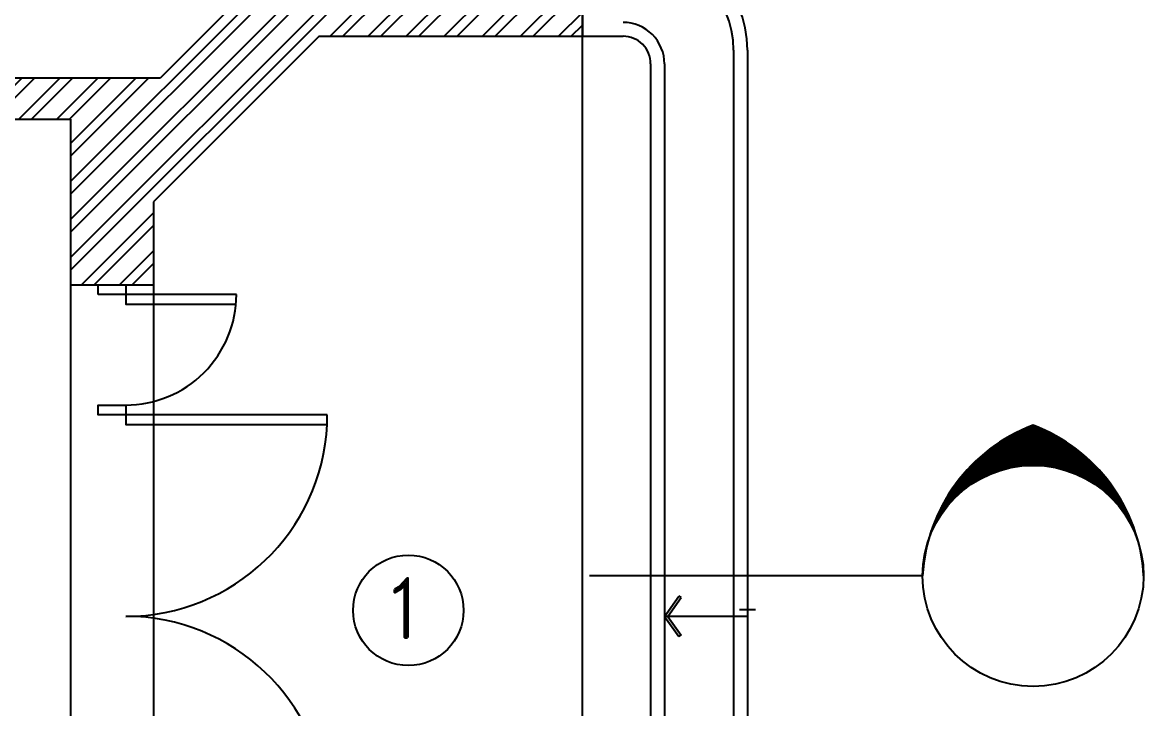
# Model space of a CAD drawing. Header units: millimetres. Extents: x 123626 to 686041, y 667 to 111893.
# Drawn here: x 272205.932 to 272209.991, y 676.952 to 679.436 of the extents above; entities that cross this region are included whole.
import ezdxf
from ezdxf.enums import TextEntityAlignment as Align

# ---------------------------------------------------------------- set-up
doc = ezdxf.new("R2010")
doc.units = ezdxf.units.MM
doc.layers.add('di', color=9, linetype='Continuous')
doc.layers.add('squar', color=255, linetype='Continuous')
doc.styles.add('Arial', font='arial.ttf', dxfattribs={"width": 0.8})
doc.styles.add('ROMAND', font='romand', dxfattribs={"height": 0.3})
doc.styles.add('ROMANT', font='romant__.ttf')

# ---------------------------------------------------------------- blocks, each defined once
blk = doc.blocks.new('*X16')
at = {"color": 0}
for p, q in [((1118.909075716314, 691.3039274632789), (1123.110972193277, 695.5058239402425)), ((1118.955139397763, 691.4030241533168), (1123.011875503239, 695.4597602587936)), ((1120.01531198209, 692.3571307204666), (1123.207319995153, 695.549138733529)), ((1120.311792234239, 692.6005779640266), (1123.301176226873, 695.5899619566604)), ((1120.508133052241, 692.7438857734395), (1123.392759441718, 695.6285121629161)), ((1120.669173498398, 692.8518932110069), (1123.482257162689, 695.6649768752984)), ((1120.810295293303, 692.9399819973233), (1123.569831737308, 695.6995184413279)), ((1120.938135234317, 693.0147889297484), (1123.653492804749, 695.7301465001802)), ((1121.056281928054, 693.0799026148965), (1123.691943323715, 695.7155640105572)), ((1121.166937759424, 693.1375254376771), (1123.730240233427, 695.70082791168)), ((1121.271570368974, 693.1891250386383), (1123.768384518051, 695.6859391877156)), ((1121.371216359148, 693.2357380202233), (1123.806377140777, 695.6708988018527)), ((1121.466640377043, 693.2781290295297), (1123.8442190443, 695.6557076967861)), ((1121.558425793089, 693.3168814369861), (1123.881911151289, 695.640366795186)), ((1121.647029828745, 693.3524524640533), (1123.919454364842, 695.6248770001505)), ((1121.732818820554, 693.3852084472729), (1123.956849568925, 695.6092391956447)), ((1121.816091728261, 693.4154483463911), (1123.994097628794, 695.593454246924)), ((1121.897096351083, 693.4434199606243), (1124.031199391404, 695.577523000945)), ((1121.976040840843, 693.4693314417954), (1124.06815568581, 695.5614462867621)), ((1122.053102079705, 693.4933596720688), (1124.104967323548, 695.5452249159117)), ((1122.128431907538, 693.5156564913123), (1124.14163509901, 695.5288596827845)), ((1122.202161837733, 693.5363534129177), (1124.1781597898, 695.5123513649851)), ((1122.274406687382, 693.5555652539787), (1124.214542157085, 695.495700723681)), ((1122.345267412715, 693.5733929707222), (1124.250782945933, 695.4789085039397)), ((1122.414833352779, 693.5899259021976), (1124.286882885638, 695.4619754350566)), ((1122.483184025794, 693.6052435666234), (1124.322842690041, 695.4449022308708)), ((1122.550390582653, 693.6194171148933), (1124.358663057832, 695.4276895900724)), ((1119.004258459674, 691.5051762238171), (1122.909723432739, 695.4106411968822)), ((1119.056802880365, 691.6107536530972), (1122.804146003459, 695.3580967761911)), ((1119.113226291854, 691.7202100731749), (1122.694689583381, 695.3016733647024)), ((1119.174095231363, 691.8341120212735), (1122.580787635283, 695.2408044251928)), ((1119.240133046034, 691.9531828445334), (1122.461716812023, 695.1747666105218)), ((1119.312288572702, 692.0783713797899), (1122.336528276766, 695.1026110838544)), ((1119.391849192248, 692.2109650079251), (1122.203934648631, 695.0230504643082)), ((1119.480639343166, 692.3527881674319), (1122.062111489124, 694.9342603133905)), ((1122.616516994395, 693.632510518046), (1124.394344672849, 695.4103381964999)), ((1122.681621030891, 693.6445815459538), (1124.429888204366, 695.3928487194279)), ((1122.745755073985, 693.6556825804582), (1124.465294307373, 695.3752218138467)), ((1122.808966798099, 693.6658612959832), (1124.500563622848, 695.3574581207325)), ((1122.871299743835, 693.6751612331304), (1124.535696778015, 695.33955826731)), ((1122.93279380445, 693.6836222851565), (1124.5706943866, 695.3215228673063)), ((1122.993485640879, 693.6912811129964), (1124.60555704908, 695.3033525211972)), ((1123.053409037743, 693.6981715012708), (1124.640285352918, 695.2850478164468)), ((1123.112595210296, 693.7043246652357), (1124.674879872799, 695.2666093277383)), ((1123.171073070351, 693.7097695167008), (1124.709341170849, 695.2480376171991)), ((1123.228869457677, 693.7145328954381), (1124.743669796857, 695.2293332346184)), ((1123.286009342234, 693.7186397714069), (1124.777866288486, 695.2104967176583)), ((1123.342516001596, 693.7221134221797), (1124.811931171475, 695.1915285920587)), ((1123.398411177196, 693.7249755891909), (1124.845864959841, 695.1724293718356)), ((1123.453715212418, 693.7272466158231), (1124.879668156068, 695.1531995594738)), ((1123.508447175035, 693.7289455698514), (1124.913341251297, 695.1338396461138)), ((1123.562624966132, 693.7300903523592), (1124.946884725504, 695.1143501117318)), ((1123.616265417275, 693.7306977949139), (1124.980299047679, 695.0947314253171)), ((1123.669384377464, 693.7307837465135), (1125.013584675991, 695.0749840450407)), ((1123.721996791132, 693.7303631515923), (1125.04674205796, 695.0551084184206)), ((1123.774116768317, 693.7294501201884), (1125.079771630611, 695.0351049824825)), ((1123.825757647929, 693.7280579912115), (1125.112673820632, 695.0149741639146)), ((1123.876932054935, 693.7261993896285), (1125.145449044524, 694.9947163792176)), ((1123.92765195216, 693.7238862782646), (1125.178097708746, 694.974332034851)), ((1123.977928687313, 693.7211300048285), (1125.210620209859, 694.9538215273741)), ((1124.027773035764, 693.717941344691), (1125.243016934656, 694.933185243583)), ((1124.077195239537, 693.7143305398744), (1125.275288260306, 694.9124235606432)), ((1124.12620504291, 693.7103073346591), (1125.30743455447, 694.8915368462182)), ((1124.174811724996, 693.705881008156), (1125.339456175434, 694.870525458594)), ((1119.581399923884, 692.5065817567389), (1121.908317899817, 694.8334997326723)), ((1119.698603336386, 692.6768181778302), (1121.738081478726, 694.7162963201699)), ((1119.840537186162, 692.8717850361955), (1121.543114620361, 694.5743624703938)), ((1120.026473789087, 693.1107546477092), (1121.304145008847, 694.388425867469)), ((1124.223024129588, 693.7010604041586), (1125.371353472229, 694.8493897467997)), ((1124.270850692564, 693.6958539585454), (1125.403126784743, 694.8281300507243)), ((1124.318299467081, 693.6902697244741), (1125.434776443837, 694.8067467012293)), ((1124.36537814678, 693.6843153955836), (1125.466302771455, 694.7852400202588)), ((1124.412094087176, 693.6779983273905), (1125.49770608073, 694.7636103209446)), ((1124.458454325425, 693.6713255570507), (1125.528986676084, 694.7418579077091)), ((1124.504465598599, 693.6643038216354), (1125.560144853328, 694.7199830763643)), ((1124.550134360608, 693.6569395750553), (1125.591180899759, 694.6979861142067)), ((1124.595466797897, 693.6492390037555), (1125.622095094252, 694.6758673001109)), ((1124.640468844016, 693.6412080412853), (1125.652887707348, 694.6536269046178)), ((1124.685146193161, 693.632852381842), (1125.683559001341, 694.6312651900216)), ((1124.729504312783, 693.6241774928748), (1125.714109230361, 694.6087824104527)), ((1124.773548455324, 693.6151886268267), (1125.744538640455, 694.5861788119576)), ((1124.817283669173, 693.6058908320871), (1125.774847469663, 694.5634546325765)), ((1124.860714808891, 693.5962889632152), (1125.805035948093, 694.5406101024181)), ((1124.903846544762, 693.5863876904976), (1125.835104297995, 694.5176454437304)), ((1124.94668337174, 693.5761915088867), (1125.865052733824, 694.4945608709709)), ((1124.989229617814, 693.565704746372), (1125.894881462313, 694.4713565908712)), ((1125.031489451857, 693.5549315718257), (1125.924590682534, 694.4480328025024)), ((1125.073466890983, 693.5438760023626), (1125.954180585955, 694.4245896973351)), ((1125.115165807459, 693.53254191025), (1125.983651356507, 694.401027459298)), ((1125.156589935199, 693.5209330294007), (1126.013003170632, 694.377346264834)), ((1125.197742875867, 693.5090529614795), (1126.042236197341, 694.3535462829543)), ((1125.238628104627, 693.4969051816503), (1126.071350598265, 694.3296276752886)), ((1125.279248975554, 693.4844930439883), (1126.1003465277, 694.3055905961344)), ((1120.338587726429, 693.4759015936395), (1120.938998062917, 694.0763119301278)), ((1125.319608726737, 693.4718197865831), (1126.129224132658, 694.2814351925034)), ((1125.359710485093, 693.4588885363497), (1126.157983552909, 694.2571616041656)), ((1125.399557270904, 693.4457023135718), (1126.186624921023, 694.2327699636908)), ((1125.439152002112, 693.4322640361909), (1126.21514836241, 694.2082603964885)), ((1125.478497498372, 693.4185765238615), (1126.243553995355, 694.183633020845)), ((1125.517596484884, 693.4046425017849), (1126.271841931058, 694.1588879479588)), ((1125.556451596025, 693.3904646043371), (1126.300012273661, 694.1340252819731)), ((1125.595065378782, 693.3760453785045), (1126.328065120284, 694.1090451200071)), ((1125.633440296003, 693.3613872871368), (1126.35600056105, 694.0839475521844)), ((1125.671578729487, 693.3464927120322), (1126.383818679114, 694.0587326616594)), ((1125.709482982905, 693.331363956861), (1126.411519550686, 694.0334005246423)), ((1125.747155284574, 693.316003249941), (1126.439103245054, 694.0079512104206)), ((1125.784597790093, 693.3004127468711), (1126.466569824602, 693.9823847813805)), ((1125.821812584843, 693.2845945330323), (1126.493919344835, 693.9567012930241)), ((1125.858801686364, 693.2685506259637), (1126.521151854387, 693.9309007939868)), ((1125.89556704661, 693.2522829776209), (1126.548267395039, 693.9049833260503)), ((1125.932110554101, 693.235793476523), (1126.575266001734, 693.8789489241558)), ((1125.968434035962, 693.2190839497949), (1126.60214770258, 693.8527976164133)), ((1126.004539259866, 693.20215616511), (1126.628912518867, 693.826529424111)), ((1126.040427935885, 693.1850118325397), (1126.655560465065, 693.80014436172)), ((1126.076101718248, 693.1676526063139), (1126.682091548834, 693.7736424368999)), ((1126.11156220702, 693.1500800864975), (1126.708505771023, 693.7470236505002)), ((1126.146810949699, 693.1322958205874), (1126.734803125673, 693.7202879965608)), ((1126.181849442735, 693.114301305034), (1126.760983600011, 693.6934354623104)), ((1126.216679132981, 693.0960979866912), (1126.787047174452, 693.6664660281623)), ((1126.251301419077, 693.0776872641984), (1126.812993822588, 693.6393796677094)), ((1126.285717652765, 693.0590704892974), (1126.838823511184, 693.6121763477158)), ((1126.319929140145, 693.0402489680886), (1126.864536200165, 693.5848560281077)), ((1126.353937142874, 693.0212239622284), (1126.890131842607, 693.5574186619612)), ((1126.387742879306, 693.001996690071), (1126.915610384724, 693.5298641954889)), ((1126.42134752558, 692.9825683277566), (1126.940971765848, 693.502192568024)), ((1126.454752216662, 692.9629400102497), (1126.966215918416, 693.474403712003)), ((1126.487958047331, 692.9431128323288), (1126.991342767946, 693.4464975529446)), ((1126.520966073121, 692.92308784953), (1127.016352233021, 693.4184740094297)), ((1126.553777311226, 692.9028660790464), (1127.041244225256, 693.3903329930758)), ((1126.586392741354, 692.8824485005852), (1127.066018649281, 693.3620744085122)), ((1126.618813306542, 692.8618360571844), (1127.090675402709, 693.3336981533507)), ((1126.651039913939, 692.8410296559916), (1127.115214376103, 693.3052041181566)), ((1126.68307343554, 692.8200301690041), (1127.139635452951, 693.276592186415)), ((1126.714914708899, 692.7988384337746), (1127.163938509622, 693.2478622344975)), ((1126.746564537796, 692.7774552540824), (1127.188123415338, 693.2190141316241)), ((1126.778023692874, 692.7558814005713), (1127.212190032129, 693.1900477398257)), ((1126.809292912248, 692.734117611356), (1127.236138214793, 693.1609629139012)), ((1126.840372902079, 692.7121645925988), (1127.259967810857, 693.1317595013758)), ((1126.871264337124, 692.6900230190546), (1127.283678660523, 693.1024373424531)), ((1126.901967861249, 692.6676935345905), (1127.307270596628, 693.0729962699688)), ((1126.932484087923, 692.6451767526755), (1127.330743444587, 693.0434361093395)), ((1126.962813600682, 692.6224732568451), (1127.354097022346, 693.0137566785089)), ((1126.992956953565, 692.599583601139), (1127.37733114032, 692.9839577878942)), ((1127.02291467153, 692.5765083105156), (1127.400445601341, 692.954039240326)), ((1127.052687250844, 692.5532478812403), (1127.423440200594, 692.9240008309902)), ((1127.082275159445, 692.529802781252), (1127.446314725556, 692.893842347363)), ((1127.111678837287, 692.5061734505056), (1127.469068955928, 692.8635635691468)), ((1127.140898696664, 692.482360301293), (1127.491702663571, 692.8331642682008)), ((1127.169935122502, 692.4583637185422), (1127.51421561243, 692.8026442084707)), ((1127.198788472643, 692.4341840600945), (1127.536607558464, 692.7720031459149)), ((1127.227459078101, 692.4098216569629), (1127.558878249565, 692.7412408284274)), ((1127.255947243294, 692.3852768135677), (1127.581027425486, 692.7103569957588)), ((1127.28425324627, 692.3605498079542), (1127.60305481775, 692.6793513794339)), ((1127.312377338895, 692.3356408919901), (1127.62496014957, 692.6482237026655)), ((1127.340319747038, 692.3105502915441), (1127.646743135761, 692.6169736802673)), ((1127.368080670728, 692.2852782066449), (1127.668403482643, 692.5856010185607)), ((1127.395660284294, 692.259824811622), (1127.689940887953, 692.554105415281)), ((1127.42305873649, 692.2341902552291), (1127.71135504074, 692.5224865594791)), ((1127.450276150597, 692.2083746607474), (1127.732645621269, 692.4907441314194)), ((1127.477312624511, 692.1823781260722), (1127.753812300914, 692.4588778024756)), ((1127.504168230809, 692.1562007237819), (1127.774854742049, 692.4268872350216)), ((1127.530843016805, 692.1298425011878), (1127.795772597936, 692.3947720823197)), ((1127.557337004573, 692.1033034803678), (1127.81656551261, 692.362531988405)), ((1127.583650190976, 692.0765836581811), (1127.83723312076, 692.3301665879651)), ((1127.609782547651, 692.0496830062672), (1127.857775047601, 692.2976755062174)), ((1127.635734020997, 692.0226014710246), (1127.878190908754, 692.2650583587812)), ((1127.661504532136, 691.9953389735746), (1127.898480310107, 692.2323147515457)), ((1127.687093976856, 691.9678954097058), (1127.918642847686, 692.199444280535)), ((1127.71250222554, 691.9402706498007), (1127.938678107507, 692.1664465317671)), ((1127.737729123075, 691.912464538746), (1127.958585665438, 692.1333210811098)), ((1127.76277448874, 691.8844768958229), (1127.978365087049, 692.1000674941313)), ((1118.824937699896, 691.1137234296829), (1119.281958447375, 691.5707441771617)), ((1118.865760923027, 691.2075796614033), (1119.525405690935, 691.8672244293107)), ((1127.787638116087, 691.8563075145802), (1127.998015927453, 692.0666853259462)), ((1127.812319772785, 691.8279561626891), (1128.017537731152, 692.0331741210567)), ((1127.836819200463, 691.7994225817789), (1128.036930031873, 691.999533413189)), ((1127.861136114527, 691.7707064872538), (1128.056192352398, 691.9657627251244)), ((1127.885270203953, 691.7418075680911), (1128.075324204387, 691.9318615685247)), ((1127.909221131069, 691.7127254866181), (1128.094325088205, 691.897829443753)), ((1127.932988531312, 691.6834598782714), (1128.113194492729, 691.8636658396886)), ((1127.956572012964, 691.654010351334), (1128.131931895164, 691.829370233535)), ((1127.979971156871, 691.6243764866525), (1128.150536760842, 691.794942090624)), ((1128.00318551614, 691.5945578373326), (1128.169008543019, 691.7603808642117)), ((1128.026214615809, 691.5645539284124), (1128.187346682666, 691.7256859952697)), ((1128.0490579525, 691.5343642565149), (1128.205550608254, 691.6908569122681)), ((1128.07171499405, 691.5039882894754), (1128.223619735528, 691.6558930309536)), ((1128.09418517911, 691.4734254659468), (1128.241553467283, 691.6207937541191)), ((1128.116467916732, 691.4426751949798), (1128.259351193119, 691.5855584713664)), ((1128.138562585919, 691.4117368555779), (1128.277012289204, 691.5501865588625)), ((1128.160468535158, 691.3806097962278), (1128.294536118017, 691.5146773790867)), ((1118.715381215228, 690.8450679192484), (1118.942554414078, 691.0722411180978)), ((1118.749922781258, 690.932642493867), (1119.030643200394, 691.2133629130034)), ((1118.78638749364, 691.0221402148384), (1119.138650637962, 691.3744033591598)), ((1128.18218508192, 691.3492933344005), (1128.31192202809, 691.4790302805703)), ((1128.203711512136, 691.3177867560275), (1128.329169353737, 691.4432445976289)), ((1128.225047079644, 691.2860893149468), (1128.346277414782, 691.4073196500844)), ((1128.246191005605, 691.2542002323188), (1128.363245516266, 691.3712547429801)), ((1128.267142477888, 691.222118696013), (1128.38007294816, 691.3350491662851)), ((1128.287900650425, 691.1898438599609), (1128.396758985054, 691.2987021945899)), ((1128.30846464253, 691.1573748434772), (1128.413302885846, 691.2622130867926)), ((1128.328833538188, 691.1247107305458), (1128.429703893416, 691.2255810857743)), ((1128.3490063853, 691.0918505690687), (1128.445961234295, 691.1888054180637)), ((1128.3689821949, 691.0587933700799), (1128.462074118312, 691.151885293492)), ((1128.388759940327, 691.0255381069173), (1128.478041738245, 691.1148199048353)), ((1128.408338556354, 690.9920837143562), (1128.493863269444, 691.0776084274457)), ((1128.427716938286, 690.9584290876984), (1128.509537869458, 691.0402500188703)), ((1128.446893940994, 690.9245730818175), (1128.525064677634, 691.0027438184574)), ((1128.465868377923, 690.8905145101576), (1128.540442814715, 690.9650889469495)), ((1118.541643368986, 690.3531320214727), (1118.604407381871, 690.4158960343576)), ((1118.567107539424, 690.431629200499), (1118.646798391178, 690.511320052253)), ((1118.593854017266, 690.5114086869298), (1118.693411372763, 690.6109660424271)), ((1118.621961602561, 690.5925492808138), (1118.745010973724, 690.7155986519773)), ((1118.651517965619, 690.6751386524613), (1118.802633796505, 690.8262544833468)), ((1118.682621118259, 690.7592748136901), (1118.867747481653, 690.9444011770839)), ((1128.484639020037, 690.8562521436825), (1128.555671382417, 690.927284506063)), ((1128.503204594718, 690.8217847097744), (1128.570749462996, 690.8893295780531)), ((1128.521563784611, 690.7871108910788), (1128.585676118797, 690.8512232252649)), ((1128.539715226413, 690.752229324292), (1128.600450391789, 690.8129644896679)), ((1128.557657509601, 690.7171385988911), (1128.615071303086, 690.7745523923761)), ((1128.575389175099, 690.6818372558002), (1128.629537852449, 690.7359859331498)), ((1128.592908713881, 690.6463237859926), (1128.64384901777, 690.697264089882)), ((1128.6102145655, 690.6105966290229), (1128.658003754542, 690.6583858180652)), ((1128.627305116553, 690.5746541714866), (1128.672000995306, 690.6193500502402)), ((1128.64417869906, 690.5384947454048), (1128.685839649081, 690.5801556954262)), ((1128.660833588771, 690.5021166265266), (1128.699518600773, 690.5408016385288)), ((1128.67726800338, 690.4655180325465), (1128.713036710561, 690.5012867397282)), ((1128.693480100655, 690.428697121233), (1128.726392813268, 690.4616098338456)), ((1128.709467976472, 690.391651988461), (1128.739585717696, 690.4217697296847)), ((1118.431283162483, 689.9776067720239), (1118.439116450777, 689.9854400603182)), ((1118.451281767509, 690.0506383856396), (1118.46708806501, 690.0664446831403)), ((1118.472265695839, 690.1246553225583), (1118.497327964128, 690.1497175908474)), ((1118.494284033603, 690.1997066689114), (1118.530083947348, 690.2355065826561)), ((1118.517390363968, 690.2758460078655), (1118.565654974415, 690.3241106183123)), ((1128.725229662744, 690.3543806661442), (1128.752614205952, 690.3817652093516)), ((1128.74076312525, 690.3168811200608), (1128.765477032737, 690.3415950275476)), ((1128.756066261345, 690.2791512475667), (1128.778172924615, 690.3012579108372)), ((1128.771136897556, 690.2411888751892), (1128.790700579255, 690.2607525568881)), ((1128.785972787049, 690.2029917560927), (1128.803058664638, 690.220077633682)), ((1128.800571606957, 690.164557567412), (1128.815245818242, 690.1792317786972)), ((1128.814930955574, 690.1258839074399), (1128.827260646192, 690.138213598058)), ((1128.829048349387, 690.0869682926643), (1128.839101722376, 690.097021665653)), ((1128.842921219955, 690.0478081546431), (1128.85076758753, 690.0556545222177))]:
    blk.add_line(p, q, dxfattribs=at)
blk = doc.blocks.new('A$C95c94d28')
at = {"layer": 'di'}
h = blk.add_hatch(dxfattribs=at)
h.set_pattern_fill('ANSI32', scale=0.26, style=0)
h.set_pattern_definition([(45, (-10.47926747646135, -7.999481411397795), (-0.06894291116568838, 0.06894291116568839), []), (45, (-10.43330553576135, -7.999481411397795), (-0.06894291116568838, 0.06894291116568839), [])])
h.paths.add_polyline_path([(22.28973875005382, 7.429738830372727), (22.23973875005436, 7.429738830372727), (22.23973875005435, 7.329738830372733), (22.13973875005433, 7.329738830372733), (22.13973875005433, 6.829738830372762), (22.13973875005414, 5.479738830373535), (21.98973875005405, 5.479738830373535), (21.98973875005404, 3.229738830372725), (22.03973875005398, 3.229738830372725), (22.03973875005397, 3.329738830372719), (22.23973875005402, 3.329738830372719), (22.23973875005402, 3.12973883037273), (22.139738750054, 3.12973883037273), (22.139738750054, 3.079738830372335), (22.88973875005401, 3.079738830372335), (22.88973875005411, 2.879738830372347), (22.9297387500541, 2.879738830372347), (22.9297387500541, 2.929738830372344), (23.1497387500541, 2.929738830372344), (23.1497387500541, 2.879738830372347), (23.18973875005405, 2.879738830372347), (23.18973875005386, 3.379738830372332), (22.28973875005371, 3.379738830372347)])
h.paths.add_polyline_path([(17.48973875005291, 17.78286112239674), (17.48973875005359, 18.07973883037855), (17.18973875005373, 18.0797388303794), (17.18973875005329, 17.92973883037968), (16.51473875005401, 17.25473883037995), (15.83973875006131, 17.92973883037267), (15.33973875005427, 17.92973883037267), (15.33973875005427, 17.82973883037268), (15.23973875005424, 17.82973883037268), (15.23973875005424, 17.80547476167162), (15.47448442367582, 17.57072908804881), (15.68661645803209, 17.7828611224044), (16.3760455696885, 17.09343201074445), (16.16391353533248, 16.88129997638839), (16.37604556968803, 16.66916794203165), (16.44675624780687, 16.73987862015048)])
h.paths.add_polyline_path([(4.739738750053604, 18.52973883037274), (4.589738750053613, 18.52973883037272), (4.589738750053726, 18.07973883037232), (4.139738750053795, 18.07973883037232), (4.139738750053738, 17.92973883037266), (4.639738750053567, 17.92973883037266), (4.639738750053574, 18.02973883037265), (4.739738750053597, 18.02973883037265)])
h.paths.add_polyline_path([(4.889738750053681, 18.52973883037274), (4.739738750053604, 18.52973883037274), (4.739738750053597, 18.02973883037265), (4.83973875005362, 18.02973883037265), (4.83973875005362, 17.92973883037266), (5.339738750053726, 17.92973883037266), (5.339738750053726, 18.07973883037228), (4.889738750053681, 18.07973883037232)])
h.paths.add_polyline_path([(5.339738750053726, 17.92973883037266), (4.839738750053613, 17.92973883037266), (4.83973875005362, 17.82973883037266), (4.739738750053597, 17.82973883037266), (4.73973875005359, 17.32973883037235), (4.889738750053567, 17.32973883037232), (4.889738750053681, 17.77973883037231), (5.339738750053726, 17.77973883037228)])
h.paths.add_polyline_path([(4.639738750053574, 17.92973883037266), (4.139738750053738, 17.92973883037266), (4.139738750053681, 17.77973883037232), (4.589738750053726, 17.77973883037234), (4.589738750053726, 17.32973883037235), (4.73973875005359, 17.32973883037234), (4.739738750053597, 17.82973883037266), (4.639738750053574, 17.82973883037266)])
h.paths.add_polyline_path([(6.989738750054613, 17.92973883037969), (6.989738750054158, 18.07973883037941), (6.689738750054318, 18.07973883037855), (6.689738750055, 17.779738830372), (6.692861042079713, 17.779738830372), (7.803431930420089, 16.66916794203183), (8.015563964775431, 16.88129997638839), (7.803431930419407, 17.09343201074444), (8.492861042075816, 17.7828611224044), (8.70499307643233, 17.57072908804855), (8.939738750054289, 17.80547476167186), (8.939738750054289, 17.82973883037216), (8.839738750054266, 17.82973883037216), (8.839738750054266, 17.92973883037216), (8.339738750046095, 17.92973883037216), (7.664738750053885, 17.25473883037995)])
h.paths.add_polyline_path([(8.839738750054266, 18.02973883037215), (8.939738750054289, 18.02973883037215), (8.939738750054289, 18.22973883038514), (8.789738750054568, 18.07973883038457), (8.339738750054295, 18.07973883038321), (8.33973875005475, 17.92973883037216), (8.839738750054266, 17.92973883037216)])
h.paths.add_polyline_path([(9.320068835944454, 18.18580484756419), (9.107936801587613, 18.39793688191945), (8.939738750054289, 18.22973883038514), (8.939738750054289, 18.02973883037215), (9.039738750054312, 18.02973883037215), (9.039738750054312, 17.92973883037216), (9.064002818753885, 17.92973883037216)])
h.paths.add_polyline_path([(10.90688549912922, 18.18580484756339), (10.69475346477284, 18.39793688191948), (10.50081948193841, 18.20400289908486), (10.30688549910397, 18.39793688191948), (10.09475346474758, 18.18580484756339), (10.50081948193841, 17.77973883037268)])
h.paths.add_polyline_path([(12.49580476724478, 18.18580484756305), (12.28367273288839, 18.39793688191912), (12.08973875005395, 18.20400289908453), (11.89580476721952, 18.39793688191914), (11.68367273286313, 18.18580484756306), (12.08973875005395, 17.77973883037234)])
h.paths.add_polyline_path([(14.08472403536032, 18.1858048475634), (13.87259200100394, 18.39793688191948), (13.6786580181695, 18.20400289908486), (13.48472403533506, 18.39793688191948), (13.27259200097868, 18.18580484756339), (13.6786580181695, 17.77973883037269)])
h.paths.add_polyline_path([(15.23973875005424, 18.22973883038475), (15.07154069852052, 18.39793688191945), (14.85940866416368, 18.18580484756419), (15.11547468135384, 17.92973883037267), (15.13973875005422, 17.92973883037267), (15.13973875005422, 18.02973883037266), (15.23973875005424, 18.02973883037266)])
h.paths.add_polyline_path([(15.83973875005361, 18.07973883038321), (15.38973875005357, 18.07973883038457), (15.23973875005424, 18.22973883038475), (15.23973875005425, 18.02973883037266), (15.33973875005427, 18.02973883037266), (15.33973875005427, 17.92973883037267), (15.83973875005316, 17.92973883037267)])
h.paths.add_polyline_path([(19.33973875005431, 17.92973883037266), (18.83973875005418, 17.92973883037266), (18.83973875005418, 17.77973883037228), (19.28973875005423, 17.77973883037231), (19.28973875005434, 17.32973883037232), (19.43973875005431, 17.32973883037234), (19.43973875005432, 17.82973883037266), (19.33973875005429, 17.82973883037268)])
h.paths.add_polyline_path([(19.33973875005429, 18.02973883037265), (19.43973875005432, 18.02973883037266), (19.43973875005432, 18.52973883037274), (19.28973875005423, 18.52973883037272), (19.28973875005423, 18.07973883037232), (18.83973875005418, 18.07973883037229), (18.83973875005418, 17.92973883037267), (19.33973875005429, 17.92973883037267)])
h.paths.add_polyline_path([(19.58973875005429, 18.52973883037274), (19.43973875005432, 18.52973883037274), (19.43973875005432, 18.02973883037265), (19.53973875005434, 18.02973883037265), (19.53973875005434, 17.92973883037266), (20.03973875005417, 17.92973883037266), (20.03973875005411, 18.07973883037232), (19.58973875005418, 18.07973883037232)])
h.paths.add_polyline_path([(19.58973875005418, 17.77973883037234), (20.03973875005423, 17.77973883037234), (20.03973875005417, 17.92973883037267), (19.53973875005434, 17.92973883037266), (19.53973875005434, 17.82973883037266), (19.43973875005432, 17.82973883037268), (19.43973875005431, 17.32973883037234), (19.58973875005418, 17.32973883037235)])
h.paths.add_polyline_path([(19.58973875006055, 15.97973883037187), (19.29286104207861, 15.9797388303712), (18.17916786171386, 14.866045650006), (18.39129989607036, 14.65391361565064), (18.60343193042641, 14.86604565000667), (19.2928610420852, 14.17661653835162), (19.08072900772963, 13.96448450399571), (19.28973875005411, 13.75547476167193), (19.28973875005407, 13.72973883037267), (19.33973875005415, 13.72973883037267), (19.33973875005415, 13.82973883037266), (19.43973875005418, 13.82973883037266), (19.43973875005418, 14.32973883038019), (18.76473875006198, 15.00473883037219), (19.43973875006148, 15.67973883037155), (19.58973875006124, 15.67973883037189)])
h.paths.add_polyline_path([(19.43973875005418, 13.62973883037267), (19.33973875005415, 13.62973883037267), (19.33973875005415, 13.72973883037267), (19.28973875005406, 13.72973883037267), (19.28973875005377, 13.57973883037188), (19.43973875005418, 13.57973883037189)])
h.paths.add_polyline_path([(21.23973875005427, 12.5297388303719), (19.28973875005411, 12.52973883037188), (19.28973875005423, 11.77973883037269), (19.31473875005422, 11.77973883037269), (19.31473875005422, 11.77974053452644), (19.41473875005421, 11.77974053452644), (19.41473875005421, 11.77973883037271), (19.43973875005432, 11.77973883037271), (19.43973875005398, 12.37973883037188), (21.23973875005438, 12.37973883037188)])
h.paths.add_polyline_path([(19.43973875005432, 9.379738830372702), (19.28973875005423, 9.379738830372702), (19.28973875005423, 7.429738830372656), (19.33973875005427, 7.429738830372656), (19.33973875005427, 7.529738830372651), (19.43973875005429, 7.529738830372651), (19.43973875005429, 8.029738830372622)])
h.paths.add_polyline_path([(19.4397387500543, 7.329738830372662), (19.33973875005427, 7.329738830372662), (19.33973875005427, 7.429738830372656), (19.28973875005423, 7.429738830372656), (19.28973875005423, 7.404002899073646), (19.08072900772963, 7.194993156749689), (19.29286104208521, 6.982861122393771), (18.6034319304264, 6.293432010738712), (18.39129989607036, 6.505564045094772), (18.17916786171364, 6.293432010739181), (18.24987853983293, 6.222721332619884), (19.29286104207861, 5.179738830374191), (19.58973875006055, 5.179738830373509), (19.58973875006123, 5.479738830373506), (19.43973875006149, 5.479738830373847), (18.76473875006198, 6.154738830373205), (19.43973875005429, 6.829738830365073)])
h.paths.add_polyline_path([(20.03973875005417, 3.229738830372725), (19.53973875005433, 3.229738830372725), (19.53973875005433, 3.12973883037273), (19.43973875005432, 3.129738830372744), (19.43973875005431, 2.629738830372673), (19.58973875005429, 2.629738830372673), (19.58973875005418, 3.079738830373074), (20.03973875005411, 3.079738830373074)])
h.paths.add_polyline_path([(19.33973875005429, 3.229738830372725), (18.83973875005418, 3.229738830372725), (18.83973875005418, 3.079738830373117), (19.28973875005423, 3.079738830373074), (19.28973875005423, 2.629738830372673), (19.4397387500543, 2.629738830372673), (19.4397387500543, 3.12973883037273), (19.33973875005429, 3.12973883037273)])
h.paths.add_polyline_path([(19.33973875005429, 3.329738830372719), (19.43973875005431, 3.329738830372719), (19.43973875005431, 3.82973883037306), (19.28973875005434, 3.829738830373088), (19.28973875005423, 3.379738830373071), (18.83973875005418, 3.379738830373114), (18.83973875005418, 3.229738830372725), (19.33973875005429, 3.229738830372739)])
h.paths.add_polyline_path([(19.58973875005418, 3.82973883037306), (19.43973875005431, 3.82973883037306), (19.4397387500543, 3.329738830372719), (19.53973875005433, 3.329738830372719), (19.53973875005433, 3.229738830372725), (20.03973875005417, 3.229738830372725), (20.03973875005423, 3.379738830373071), (19.58973875005418, 3.379738830373071)])
h.paths.add_polyline_path([(16.37604556968782, 4.490309718713576), (16.16391353533247, 4.278177684357004), (16.3760455696885, 4.066045650000945), (15.68661645803209, 3.376616538341011), (15.47448442367581, 3.588748572696602), (15.23973875005424, 3.354002899073777), (15.23973875005424, 3.329738830372634), (15.33973875005427, 3.329738830372634), (15.33973875005427, 3.229738830372639), (15.83973875006121, 3.229738830372639), (16.51473875005402, 3.904738830365446), (17.18973875005329, 3.229738830365733), (17.18973875005375, 3.079738830366011), (17.48973875005359, 3.079738830366836), (17.48973875005292, 3.376616538348657)], flags=17)
h.paths.add_polyline_path([(15.23973875005424, 3.129738830372645), (15.13973875005422, 3.129738830372645), (15.13973875005422, 3.229738830372639), (15.11547468135376, 3.229738830372639), (14.85940866416368, 2.973672813181196), (15.07154069852052, 2.761540778825946), (15.23973875005424, 2.929738830360648)])
h.paths.add_polyline_path([(15.83973875005316, 3.229738830372639), (15.33973875005427, 3.229738830372639), (15.33973875005426, 3.129738830372645), (15.23973875005424, 3.129738830372645), (15.23973875005424, 2.929738830360648), (15.38973875005357, 3.079738830360853), (15.83973875005361, 3.079738830362217)])
h.paths.add_polyline_path([(16.51473875005401, 3.904738830365432), (17.18973875005329, 3.229738830365733), (17.18973875005375, 3.079738830366011), (17.48973875005359, 3.079738830366836), (17.48973875005291, 3.379738830373398), (17.48661645802818, 3.379738830373398), (16.37604556968782, 4.490309718713576), (16.16391353533247, 4.278177684357004), (16.3760455696885, 4.066045650000945), (15.68661645803209, 3.376616538341011), (15.47448442367581, 3.588748572696602), (15.23973875005424, 3.354002899073777), (15.23973875005424, 3.329738830372634), (15.33973875005427, 3.329738830372634), (15.33973875005427, 3.229738830372639), (15.83973875006121, 3.229738830372639)], flags=17)
h.paths.add_polyline_path([(13.6786580181695, 3.379738830372702), (13.27259200097868, 2.97367281318202), (13.48472403533506, 2.761540778825946), (13.6786580181695, 2.955474761660554), (13.87259200100394, 2.761540778825946), (14.08472403536032, 2.973672813182006)])
h.paths.add_polyline_path([(12.08973875005395, 3.379738830373043), (11.68367273286313, 2.973672813182347), (11.89580476721952, 2.761540778826259), (12.08973875005395, 2.955474761660881), (12.28367273288839, 2.761540778826273), (12.49580476724478, 2.973672813182333)])
h.paths.add_polyline_path([(10.50081948193841, 3.379738830372702), (10.09475346474758, 2.97367281318202), (10.30688549910397, 2.761540778825932), (10.50081948193841, 2.955474761660554), (10.69475346477284, 2.761540778825946), (10.90688549912923, 2.97367281318202)])
h.paths.add_polyline_path([(9.064002818754446, 3.229738830372639), (9.039738750054312, 3.229738830372639), (9.039738750054312, 3.129738830372645), (8.939738750054289, 3.129738830372645), (8.939738750054289, 2.92973883036025), (9.107936801587613, 2.761540778825946), (9.320068835944454, 2.97367281318121)])
h.paths.add_polyline_path([(8.839738750054266, 3.229738830372639), (8.664181385638969, 3.229738830372639), (8.651960067841316, 3.217517512574972), (8.639738750043719, 3.229738830372639), (8.339738750054977, 3.229738830372639), (8.339738750054522, 3.079738830362217), (8.789738750054568, 3.079738830360853), (8.939738750054289, 2.92973883036025), (8.939738750054289, 3.129738830372645), (8.839738750054266, 3.129738830372645)])
h.paths.add_polyline_path([(8.839738750054266, 3.329738830372634), (8.939738750054289, 3.329738830372634), (8.939738750054289, 3.354002899073492), (8.864092102197247, 3.42964954693096), (8.664181385638976, 3.229738830372639), (8.839738750054266, 3.229738830372639)])
h.paths.add_polyline_path([(8.227695999131043, 4.06604565000049), (8.015563964775694, 4.278177684357033), (7.909497947597657, 4.172111667179053), (7.697365913241953, 4.172111667179252), (7.591299896064463, 4.278177684357388), (6.69286104207427, 3.379738830366847), (5.732022303424543, 3.379738830369519), (4.889738750054249, 4.222022383739741), (4.889738750054477, 5.182861122398677), (5.78817760403868, 6.081299976383292), (5.682111586861225, 6.187365993560135), (5.682111586861112, 6.399498027915826), (5.788177604039134, 6.505564045093848), (5.576045569682634, 6.717696079449325), (5.363913535326589, 6.50556404509328), (4.739738750054244, 7.129738830362513), (4.739738750054244, 6.829738830365685), (5.414738750047405, 6.154738830372395), (4.739738750047678, 5.479738830373137), (4.589738750047928, 5.479738830372796), (4.589738750053499, 3.379738830372673), (4.139738750054249, 3.379738830372673), (4.139738750054306, 3.229738830372639), (4.639738750054242, 3.229738830372639), (4.639738750054242, 3.329738830372634), (4.839738750054288, 3.329738830372634), (4.839738750054288, 3.129738830372645), (4.739738750054272, 3.129738830372645), (4.739738750054265, 2.629738830372673), (4.889738750054249, 2.629738830372673), (4.889738750054249, 3.07973883037188), (6.989738750054386, 3.079738830366011), (6.98973875005484, 3.229738830365733), (7.664738750054113, 3.904738830365432), (8.339738750046926, 3.229738830372639), (8.639738750043719, 3.229738830372639), (8.015563964774998, 3.853913615644487)])
h.paths.add_polyline_path([(5.519890269067815, 3.379738830370115), (4.889738750054249, 3.379738830371878), (4.889738750054583, 4.009890349383497)], flags=16)
h.paths.add_polyline_path([(4.639738750054249, 3.229738830372639), (4.139738750054306, 3.229738830372639), (4.139738750054363, 3.079738830372662), (4.589738750054295, 3.079738830372676), (4.589738750054295, 2.629738830372673), (4.739738750054265, 2.629738830372673), (4.739738750054272, 3.129738830372645), (4.639738750054242, 3.129738830372645)])
h.paths.add_polyline_path([(4.739738750054244, 7.554002899073382), (4.483672732863425, 7.81006891626285), (4.271540698508183, 7.597936881906023), (4.439738750042501, 7.429738830372656), (4.639738750054221, 7.429738830372656), (4.639738750054221, 7.529738830372651), (4.739738750054244, 7.529738830372651)])
h.paths.add_polyline_path([(4.939649466613133, 7.354092182515529), (4.864002818755615, 7.429738830372656), (4.839738750054266, 7.429738830372656), (4.839738750054266, 7.329738830372662), (4.739738750054244, 7.329738830372662), (4.739738750054244, 7.154181465956754)])
h.paths.add_polyline_path([(4.639738750054221, 7.429738830372656), (4.439738750042494, 7.429738830372656), (4.58973875004304, 7.279738830372963), (4.58973875004429, 6.829738830372932), (4.739738750054244, 6.829738830373273), (4.739738750054244, 7.129738830362513), (4.727517432257088, 7.141960148159612), (4.739738750054244, 7.154181465956754), (4.739738750054244, 7.329738830372662), (4.639738750054221, 7.329738830372662)])
h.paths.add_polyline_path([(4.88973875006937, 8.990819562256007), (4.483672732879683, 9.396885579447854), (4.271540698523069, 9.184753545091922), (4.465474681357165, 8.99081956225703), (4.271540698522045, 8.796885579423048), (4.483672732877636, 8.584753545066206)])
h.paths.add_polyline_path([(4.483672732884116, 10.9858048475634), (4.271540698527502, 10.77367281320747), (4.465474681361599, 10.57973883037258), (4.271540698526479, 10.38580484753859), (4.48367273288207, 10.17367281318175), (4.889738750073803, 10.57973883037157)])
h.paths.add_polyline_path([(4.889738750077441, 12.1686580984871), (4.483672732887868, 12.57472411567895), (4.271540698531254, 12.36259208132303), (4.46547468136535, 12.16865809848812), (4.271540698530231, 11.97472411565414), (4.483672732885708, 11.7625920812973)])
h.paths.add_polyline_path([(4.739738750054244, 13.60547476167292), (4.739738750054244, 13.62973883037267), (4.639738750054221, 13.62973883037267), (4.639738750054221, 13.72973883037267), (4.439738750041123, 13.72973883037267), (4.271540698505902, 13.56154077883846), (4.483672732861599, 13.34940874448118)])
h.paths.add_polyline_path([(4.739738750054244, 14.32973883037144), (4.589738750042251, 14.32973883037191), (4.58973875004088, 13.87973883037151), (4.439738750041116, 13.72973883037267), (4.639738750054221, 13.72973883037267), (4.639738750054221, 13.82973883037266), (4.739738750054244, 13.82973883037266)])
h.paths.add_polyline_path([(4.886616458022708, 14.17661653835164), (5.576045569681497, 14.86604565000668), (5.788177604037543, 14.65391361565062), (6.000309638394036, 14.86604565000599), (5.929598960275385, 14.93675632812464), (4.889738750054022, 15.97661653834648), (4.889738750054022, 15.97973883037119), (4.58973875004736, 15.97973883037187), (4.589738750046678, 15.67973883037189), (4.739738750046428, 15.67973883037155), (5.414738750045927, 15.00473883037219), (4.739738750054251, 14.32973883038063), (4.739738750054244, 13.82973883037266), (4.839738750054266, 13.82973883037266), (4.839738750054266, 13.72973883037267), (4.864002818754415, 13.72973883037267), (5.098748492378277, 13.96448450399572)])
h.paths.add_polyline_path([(22.13973875005399, 3.12973883037273), (22.03973875005397, 3.12973883037273), (22.03973875005398, 3.229738830372725), (21.98973875005404, 3.229738830372725), (21.98973875005404, 3.079738830372321), (22.13973875005399, 3.079738830372321)], flags=16)
h.paths.add_polyline_path([(25.48973875005402, 3.329738830372719), (25.68973875005406, 3.329738830372719), (25.68973875005407, 3.229738830372725), (25.73973875005404, 3.229738830372725), (25.73973875005404, 4.170528304055637), (25.93973875005426, 4.170528304055637), (25.93973875005425, 4.210528304055629), (25.88973875005426, 4.210528304055629), (25.88973875005426, 4.430528304055628), (25.93973875005425, 4.430528304055628), (25.93973875005425, 4.470528304054838), (25.43973875005409, 4.470528304054824), (25.43973875005409, 3.379738830372361), (24.53973875005412, 3.379738830372361), (24.53973875005421, 2.879738830372148), (24.57973875005411, 2.879738830372148), (24.57973875005411, 2.929738830372145), (24.79973875005411, 2.929738830372145), (24.79973875005411, 2.879738830372148), (24.839738750054, 2.879738830372148), (24.83973875005407, 3.079738830372349), (25.58973875005404, 3.079738830372349), (25.58973875005403, 3.12973883037273), (25.48973875005402, 3.12973883037273)])
h.paths.add_polyline_path([(25.73973875005404, 3.229738830372725), (25.68973875005406, 3.229738830372725), (25.68973875005405, 3.12973883037273), (25.58973875005403, 3.12973883037273), (25.58973875005402, 3.079738830372364), (25.73973875005404, 3.079738830372364)], flags=17)
h.paths.add_polyline_path([(25.73973875005417, 7.279738830372338), (26.78973875005418, 7.279738830372352), (26.78973875005418, 7.329738830371866), (26.68973875005416, 7.329738830371866), (26.68973875005417, 7.429738830371861), (26.18973875005405, 7.429738830371861), (25.6897387500544, 7.42973883037223), (25.6897387500544, 7.329738830372733), (25.48973875005436, 7.329738830372733), (25.48973875005436, 7.429738830372727), (25.43973875005412, 7.429738830372727), (25.4397387500544, 5.820528304056737), (25.93973875005425, 5.820528304056708), (25.93973875005426, 5.860528304055933), (25.88973875005426, 5.860528304055933), (25.88973875005426, 6.080528304055932), (25.93973875005425, 6.080528304055932), (25.93973875005425, 6.120528304055924), (25.73973875005425, 6.120528304055924)])
h.paths.add_polyline_path([(25.58973875005439, 7.579738830372364), (25.43973875005409, 7.579738830372364), (25.43973875005411, 7.429738830372727), (25.48973875005436, 7.429738830372727), (25.48973875005436, 7.529738830372722), (25.58973875005439, 7.529738830372722)], flags=17)
h.paths.add_polyline_path([(26.68973875005416, 7.529738830371855), (26.78973875005418, 7.529738830371855), (26.78973875005418, 8.029738830371826), (26.78973875005423, 8.179738830372344), (26.93973875005398, 8.179738830372344), (26.93973875005409, 8.479738830372355), (25.98710717110671, 8.479738830372327), (25.38710717110703, 9.079738830372023), (25.38710717110669, 9.37973883037202), (25.08710717110718, 9.37973883037202), (25.08710717110662, 8.779738830373503), (23.18973875005375, 8.779738830373503), (23.18973875005386, 8.629738830373512), (25.4128431023934, 8.629738830373498), (25.8628431023947, 8.179738830372358), (26.48973875005438, 8.179738830372372), (26.48973875005427, 7.579738830372349), (25.58973875005438, 7.579738830372349), (25.58973875005438, 7.529738830372722), (25.6897387500544, 7.529738830372722), (25.6897387500544, 7.429738830372727), (26.18973875005452, 7.429738830372727), (26.68973875005416, 7.429738830372372)])
h.paths.add_polyline_path([(26.9397387500542, 7.579738830372349), (26.78973875005418, 7.579738830372349), (26.78973875005418, 7.529738830371855), (26.88973875005421, 7.529738830371855), (26.88973875005421, 7.429738830371861), (26.9397387500542, 7.429738830371861)])
h.paths.add_polyline_path([(26.9397387500542, 7.429738830371861), (26.88973875005421, 7.429738830371861), (26.88973875005421, 7.329738830371866), (26.78973875005418, 7.329738830371866), (26.78973875005418, 7.279738830372352), (26.9397387500542, 7.279738830372366)])
h.paths.add_polyline_path([(22.28973875005389, 9.379738830372702), (22.1397387500546, 9.379738830372716), (22.13973875005438, 7.529738830372722), (22.23973875005436, 7.529738830372722), (22.23973875005436, 7.429738830372727), (22.28973875005383, 7.429738830372727)])
h.paths.add_polyline_path([(22.28973875005377, 13.72973883037267), (22.23973875005436, 13.72973883037267), (22.23973875005436, 13.62973883037267), (22.13973875005433, 13.62973883037267), (22.13973875005433, 13.1297388303727), (22.13973875005437, 11.77973883037271), (22.28973875005376, 11.77973883037271)])
h.paths.add_polyline_path([(22.28973875005378, 17.77973883037308), (23.18973875005386, 17.77973883037306), (23.18973875005407, 18.27973883037218), (23.1497387500541, 18.2797388303722), (23.14973875005411, 18.22973883037218), (22.9297387500541, 18.22973883037218), (22.9297387500541, 18.27973883037218), (22.88973875005411, 18.27973883037218), (22.88973875005401, 18.07973883037306), (22.13973875005399, 18.07973883037306), (22.13973875005399, 18.02973883037266), (22.23973875005402, 18.02973883037266), (22.23973875005402, 17.82973883037268), (22.03973875005397, 17.82973883037268), (22.03973875005398, 17.92973883037267), (21.98973875005404, 17.92973883037267), (21.98973875005404, 15.67973883037187), (22.13973875005414, 15.67973883037189), (22.13973875005424, 13.82973883037266), (22.23973875005436, 13.82973883037266), (22.23973875005436, 13.72973883037267), (22.28973875005377, 13.72973883037267)])
h.paths.add_polyline_path([(25.98710717110673, 12.6797388303731), (26.93973875005409, 12.67973883037305), (26.93973875005398, 12.97973883037307), (26.78973875005423, 12.97973883037307), (26.78973875005423, 13.57973883037306), (26.78973875005422, 13.62973883037267), (26.68973875005416, 13.62973883037267), (26.68973875005417, 13.72973883037267), (26.18973875005405, 13.72973883037267), (25.6897387500544, 13.72973883037267), (25.6897387500544, 13.62973883037267), (25.58973875005439, 13.62973883037267), (25.58973875005438, 13.57973883037306), (26.48973875005428, 13.57973883037306), (26.48973875005439, 12.97973883037304), (25.86284310239468, 12.97973883037307), (25.41284310239329, 12.5297388303719), (23.18973875005386, 12.52973883037188), (23.18973875005375, 12.37973883037189), (25.08710717110663, 12.37973883037189), (25.08710717110719, 11.77973883037339), (25.18710717110694, 11.77973883037339), (25.18710717110694, 11.77974053452576), (25.28710717110694, 11.77974053452576), (25.28710717110694, 11.77973883037339), (25.3871071711067, 11.77973883037339), (25.38710717110703, 12.07973883037337)])
h.paths.add_polyline_path([(26.9397387500542, 13.87973883037304), (26.78973875005418, 13.87973883037304), (26.78973875005418, 13.82973883037266), (26.88973875005421, 13.82973883037266), (26.88973875005421, 13.72973883037267), (26.9397387500542, 13.72973883037267)])
h.paths.add_polyline_path([(26.9397387500542, 13.72973883037267), (26.88973875005421, 13.72973883037267), (26.88973875005421, 13.62973883037267), (26.78973875005418, 13.62973883037267), (26.78973875005418, 13.57973883037306), (26.9397387500542, 13.57973883037306)])
h.paths.add_polyline_path([(26.68973875005416, 13.82973883037266), (26.78973875005418, 13.82973883037266), (26.78973875005418, 13.87973883037306), (25.73973875005416, 13.87973883037307), (25.73973875005426, 15.0389493566886), (25.93973875005425, 15.03894935668859), (25.93973875005425, 15.0789493566886), (25.88973875005426, 15.0789493566886), (25.88973875005426, 15.2989493566886), (25.93973875005425, 15.2989493566886), (25.93973875005425, 15.33894935668782), (25.43973875005442, 15.33894935668779), (25.43973875005423, 13.72973883037267), (25.48973875005436, 13.72973883037267), (25.48973875005436, 13.82973883037266), (25.6897387500544, 13.82973883037266), (25.68973875005441, 13.72973883037267), (26.18973875005452, 13.72973883037267), (26.68973875005416, 13.72973883037267)])
h.paths.add_polyline_path([(25.58973875005438, 13.62973883037267), (25.48973875005436, 13.62973883037267), (25.48973875005436, 13.72973883037267), (25.43973875005422, 13.72973883037267), (25.4397387500542, 13.57973883037306), (25.58973875005438, 13.57973883037306)], flags=16)
h.paths.add_polyline_path([(25.93973875005425, 16.98894935668891), (25.73973875005404, 16.98894935668891), (25.73973875005404, 17.92973883037266), (25.68973875005406, 17.92973883037266), (25.68973875005406, 17.82973883037266), (25.48973875005402, 17.82973883037266), (25.48973875005402, 18.02973883037265), (25.58973875005404, 18.02973883037265), (25.58973875005404, 18.07973883037306), (24.83973875005407, 18.07973883037306), (24.83973875005398, 18.27973883037238), (24.79973875005411, 18.27973883037238), (24.79973875005411, 18.22973883037238), (24.57973875005411, 18.22973883037238), (24.5797387500541, 18.27973883037238), (24.53973875005421, 18.27973883037239), (24.53973875005411, 17.77973883037305), (25.4397387500541, 17.77973883037305), (25.43973875005409, 16.6889493566897), (25.93973875005425, 16.68894935668969), (25.93973875005425, 16.7289493566889), (25.88973875005426, 16.7289493566889), (25.88973875005426, 16.9489493566889), (25.93973875005425, 16.9489493566889)])
h.paths.add_polyline_path([(25.73973875005404, 18.07973883037306), (25.58973875005404, 18.07973883037306), (25.58973875005404, 18.02973883037265), (25.68973875005406, 18.02973883037265), (25.68973875005406, 17.92973883037266), (25.73973875005404, 17.92973883037266)], flags=17)
h.paths.add_polyline_path([(22.139738750054, 18.07973883037307), (21.98973875005404, 18.07973883037307), (21.98973875005404, 17.92973883037267), (22.03973875005398, 17.92973883037267), (22.03973875005397, 18.02973883037266), (22.139738750054, 18.02973883037266)], flags=16)
h = blk.add_hatch(color=7, dxfattribs=at)
h.paths.add_polyline_path([(27.23710717110671, 10.57973883037268), (27.24943568593523, 10.57973883037265), (27.29775037922306, 10.5120165698625), (27.28958024827708, 10.50618780148115)])
h.paths.add_polyline_path([(27.2494356859352, 10.57973883037268), (27.23710717110669, 10.57973883037268), (27.28958024827708, 10.65328985926421), (27.29775037922312, 10.64746109088283)])
at = {"layer": 'di', "color": 7}
for p, q in [((26.9397387500542, 7.579738830372349), (26.9397387500542, 13.57973883037306)), ((25.86284310239469, 12.97973883037307), (25.41284310239328, 12.52973883037188)), ((26.93973875005398, 12.97973883037307), (26.93973875005409, 12.67973883037305)), ((25.98710717110671, 12.67973883037308), (25.38710717110703, 12.07973883037337)), ((25.98710717110671, 12.67973883037308), (26.93973875005409, 12.67973883037305)), ((26.93973875005409, 12.67973883037305), (27.08710717110696, 12.67973883037304)), ((27.4871071711064, 12.62973883037304), (27.4871071711064, 8.52973883037231)), ((27.53710717110641, 12.629738830373), (27.53710717110641, 8.52973883037231)), ((27.18710717110696, 12.57973883037303), (27.18710717110642, 8.579738830372335)), ((27.23710717110694, 12.57973883037302), (27.23710717110643, 8.579738830372335)), ((23.18973875005386, 12.52973883037188), (25.41284310239328, 12.52973883037188)), ((23.18973875005375, 12.37973883037188), (25.08710717110662, 12.37973883037188)), ((25.08710717110662, 12.37973883037188), (25.08710717110719, 11.77973883037339)), ((25.38710717110703, 12.07973883037337), (25.38710717110669, 11.77973883037339)), ((25.08710717110719, 11.77973883037339), (25.08710717110719, 9.37973883037202)), ((25.08710717110719, 11.77973883037339), (25.38710717110669, 11.77973883037339)), ((25.38710717110669, 11.77973883037339), (25.38710717110669, 9.37973883037202)), ((28.17165603168209, 10.72622019957548), (26.9662014862275, 10.72622019957554)), ((27.23710717110669, 10.57973883037268), (27.28958024827708, 10.65328985926423)), ((27.2494356859352, 10.57973883037265), (27.29775037922309, 10.64746109088283)), ((27.29775037922309, 10.64746109088283), (27.28958024827708, 10.65328985926423)), ((27.50896954196773, 10.60467973059976), (27.56634983123945, 10.60467973059976)), ((27.5371071711067, 10.57973883037268), (27.23710717110669, 10.57973883037268)), ((27.23710717110669, 10.57973883037268), (27.28958024827708, 10.50618780148112)), ((27.2494356859352, 10.5797388303727), (27.29775037922309, 10.51201656986252)), ((27.29775037922309, 10.51201656986252), (27.28958024827708, 10.50618780148112))]:
    blk.add_line(p, q, dxfattribs=at)
for points in [[(25.18710717110694, 11.74474053452576), (25.18710717110694, 11.77974053452576), (25.28710717110694, 11.77974053452576), (25.28710717110694, 11.74474053452576)], [(25.28674903007726, 11.34473968244893), (25.28674903007726, 11.30973968244908), (25.18674903007724, 11.30973968244896), (25.18674903007724, 11.34473968244893)], [(26.01590950624154, 11.30973968244939), (25.28674903007726, 11.30973968244896), (25.28674903007726, 11.274739682449), (26.01590950624154, 11.27473968244942)]]:
    blk.add_lwpolyline(points, close=True, dxfattribs=at)
blk.add_lwpolyline([(25.68724886819522, 11.74474053452576), (25.28710717110694, 11.74474053452576), (25.28710717110694, 11.70974053452576), (25.68569552071469, 11.70974053452576)], dxfattribs=at)
blk.add_lwpolyline([(28.97165603168213, 10.72622019957598, 0.2974283044762623), (28.5716560316821, 11.27167474503051, 0.2974283044762623), (28.17165603168212, 10.72622019957598)], format="xyb", dxfattribs=at)
for centre, radius in [((28.5716560316821, 10.72622019957598), 0.4000000000000059), ((26.30987276824149, 10.6013968005806), 0.2)]:
    blk.add_circle(centre, radius, dxfattribs=at)
for centre, radius, start, end in [((27.13710717110641, 12.629738830373), 0.4, 8.142219984546603e-12, 89.99999999999145), ((27.13710717110641, 12.629738830373), 0.35, 8.142219984546603e-12, 89.99999999999145), ((27.08710717110695, 12.57973883037303), 0.15, 359.9999999999918, 89.99999999999267), ((27.08710717110695, 12.57973883037303), 0.1, 359.9999999999918, 89.99999999999267), ((25.2870187673845, 11.74496881951229), 0.4002301659158025, 269.9143828365328, 359.9673193875), ((25.28674903007726, 11.30973968244896), 0.7300000000000637, 270, 357.2518885247428), ((25.28674903007726, 9.849739682448813), 0.7300000000000636, 2.748111475257264, 90)]:
    blk.add_arc(centre, radius, start, end, dxfattribs=at)
at = {"layer": 'di', "color": 7, "xscale": 0.07272727272726343, "yscale": 0.07272727272726343, "zscale": 0.07272727272726343}
blk.add_blockref('*X16', (-53.1484693728486, -39.32692977126982), dxfattribs=at)
at = {"layer": 'di', "color": 7, "style": 'ROMAND'}
blk.add_text('1', height=0.21375, dxfattribs=at).set_placement((26.20606105470756, 10.50339299253297))
at = {"layer": 'di', "color": 7, "style": 'ROMANT'}
for tag, p in [('2', (12.11235294921917, 18.97481064958305)), ('6', (3.56690129333176, 18.9207327270699)), ('4', (3.505371603092165, 12.02095543384328)), ('3', (28.75955211707006, 9.284431794891432)), ('5', (3.592643282813007, 1.892133386116882)), ('1', (12.11327885570294, 1.705764333843121))]:
    blk.add_attdef(tag, text='', height=0.1679999999993527, dxfattribs=at).set_placement(p, align=Align.MIDDLE)
at = {"layer": 'di', "color": 7, "style": 'Arial', "flags": 4}
for tag, height, p in [('B', 0.2720000000000038, (23.98704215736817, 18.90865533985169)), ('A', 0.3200000000000047, (3.488565849236679, 10.71032199899099)), ('A', 0.3200000000000047, (28.57165603168161, 10.71032199899099)), ('B', 0.2720000000000038, (23.98704215736817, 2.250616532267927))]:
    blk.add_attdef(tag, text='', height=height, dxfattribs=at).set_placement(p, align=Align.MIDDLE_CENTER)

msp = doc.modelspace()

# ---------------------------------------------------------------- block references
at = {"layer": 'squar'}
msp.add_blockref('A$C95c94d28', (272181.018928105, 666.7065206615775), dxfattribs=at)

doc.saveas('drawing.dxf')
